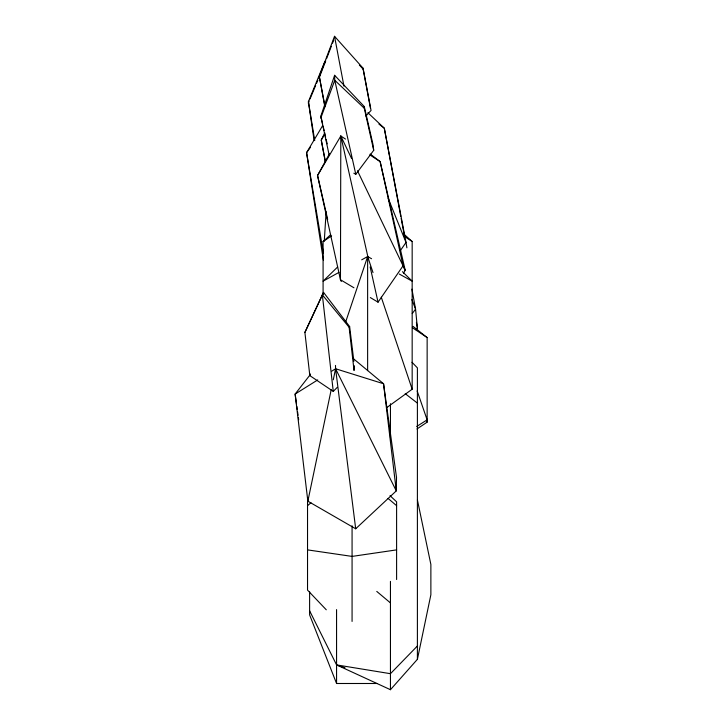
<?xml version="1.0" encoding="UTF-8"?>
<svg xmlns="http://www.w3.org/2000/svg" width="726" height="726" viewBox="0 0 726 726"><rect width="100%" height="100%" fill="white"/><g stroke="black" fill="none" stroke-linecap="round" stroke-linejoin="round"><path stroke-width="1.09" d="M345.494 139.065L340.812 136.016L340.458 279.728L341.32 281.516M307.906 497.809L307.851 501.176L355.695 528.782L396.278 490.885L396.523 477.427L383.555 383.745L353.063 358.408M324.268 241.186L326.137 211.756M337.263 387.375L333.261 391.405L309.83 375.623L309.984 373.754M354.424 365.786L354.043 370.478L349.115 327.263L322.344 294.856L323.56 292.424L349.633 326.555L353.871 361.303M314.122 140.49L308.405 101.667L324.876 61.51L324.54 63.57M309.612 610.802L336.565 664.898L390.452 689.7L417.396 659.326L430.872 594.757L430.872 564.465L417.396 499.896M331.201 389.726L307.851 501.176L295.128 394.046L310.429 374.416M333.279 379.798L335.594 368.763L335.485 365.423M345.712 321.818L367.628 256.55L371.585 258.737M329.259 155.527L320.819 116.205L334.613 75.295L364.289 106.559L372.919 144.147L373.718 150.3L355.794 174.304L353.825 173.196M320.828 117.939L334.768 80.277L334.613 75.295M324.867 106.776L319.304 76.439L334.523 36.3L363.073 68.199L371.059 110.461L365.822 116.06M319.358 77.364L325.747 60.784M326.546 58.706L331.328 46.273M332.526 43.161L333.724 40.048M308.251 103.156L309.122 101.077M309.993 98.99L315.656 85.441M316.527 83.354L317.843 80.232M318.714 78.145L320.021 75.023M323.56 292.424L304.893 332.408L309.83 375.623M304.893 332.408L322.344 294.856L333.261 391.405M324.704 132.922L321.264 140.064L325.43 162.352M416.307 329.913L417.368 327.934L415.571 309.085L411.932 289.157M329.459 153.794L317.543 175.492L340.458 279.728L353.952 287.786M351.593 158.504L340.812 136.016L317.543 175.492L327.68 219.415M322.453 125.934L306.572 152.669L323.379 260.162M324.123 135.272L321.264 140.064L325.484 162.252M403.484 273.167L405.217 270.308L380.134 161.589L370.215 154.048M370.333 297.569L378.046 302.179L403.048 265.825L380.134 161.589L369.833 154.892M400.262 250.742L406.015 242.466L384.29 128.203L367.873 112.721M310.556 147.169L306.572 152.669L323.478 253.637M349.115 327.263L349.633 326.555M412.241 313.578L415.571 309.085L411.878 299.611M417.396 645.986L390.452 673.692L336.565 664.898L345.013 667.82M337.663 266.959L323.088 281.171L338.924 272.413M323.088 294.783L323.088 241.513L330.648 234.752M307.534 505.668L310.955 502.764M386.713 407.64L412.168 389.227L412.168 241.513L403.765 234.008M416.978 428.975L427.142 422.16L427.142 337.572L413.058 326.391M323.088 241.513L331.619 235.905M416.715 426.461L427.142 419.864L417.16 390.96M317.716 379.934L295.128 394.046L296.517 404.083M331.827 371.113L335.594 368.763L383.555 383.745L396.278 490.885L335.594 368.763L355.695 528.782M361.684 259.826L367.628 256.55L373.01 272.595M396.605 549.881L352.074 556.406L307.534 549.881M309.612 591.708L309.612 614.895L336.565 683.493L376.975 683.493M399.3 274.056L412.168 281.171L402.449 271.696M403.638 235.905L412.168 241.513M412.35 327.662L427.142 337.572M378.927 124.101L384.29 128.203L400.761 216.239M405.226 393.683L417.396 403.111M376.767 591.427L390.452 602.907M388.047 498.417L396.605 505.668M390.007 495.658L396.605 501.811L396.605 579.52M373.718 150.3L364.289 108.283L334.768 80.277L355.794 174.304M412.014 362.283L417.396 367.864L417.396 659.326M326.283 609.795L307.534 590.111L307.534 501.811M359.361 65.031L363.127 69.133L370.478 108.346M357.473 170.764L405.217 270.308L403.801 267.241M388.183 198.307L406.015 242.466L406.896 247.829M381.277 297.206L412.168 389.227M426.443 420.009L427.142 422.16M320.819 116.205L322.598 123.946M323.106 126.161L324.123 130.58M324.631 132.794L325.647 137.214M326.155 139.428L327.172 143.848M340.812 136.016L367.937 257.058M370.151 266.968L378.046 302.179M334.523 36.3L343.952 86.14M319.304 76.439L324.985 106.468M401.179 218.472L404.3 235.188M416.415 322.344L417.368 327.934M308.405 101.667L314.739 140.608M296.825 406.306L297.288 409.655M297.596 411.887L298.059 415.227M298.368 417.459L298.676 419.692M363.073 68.199L363.127 69.133M364.289 106.559L364.289 108.283M390.452 403.701L390.452 437.587M390.452 581.372L390.452 689.7M367.628 256.55L367.628 370.614M352.074 525.796L352.074 621.438M336.565 609.613L336.565 683.493"/></g></svg>
